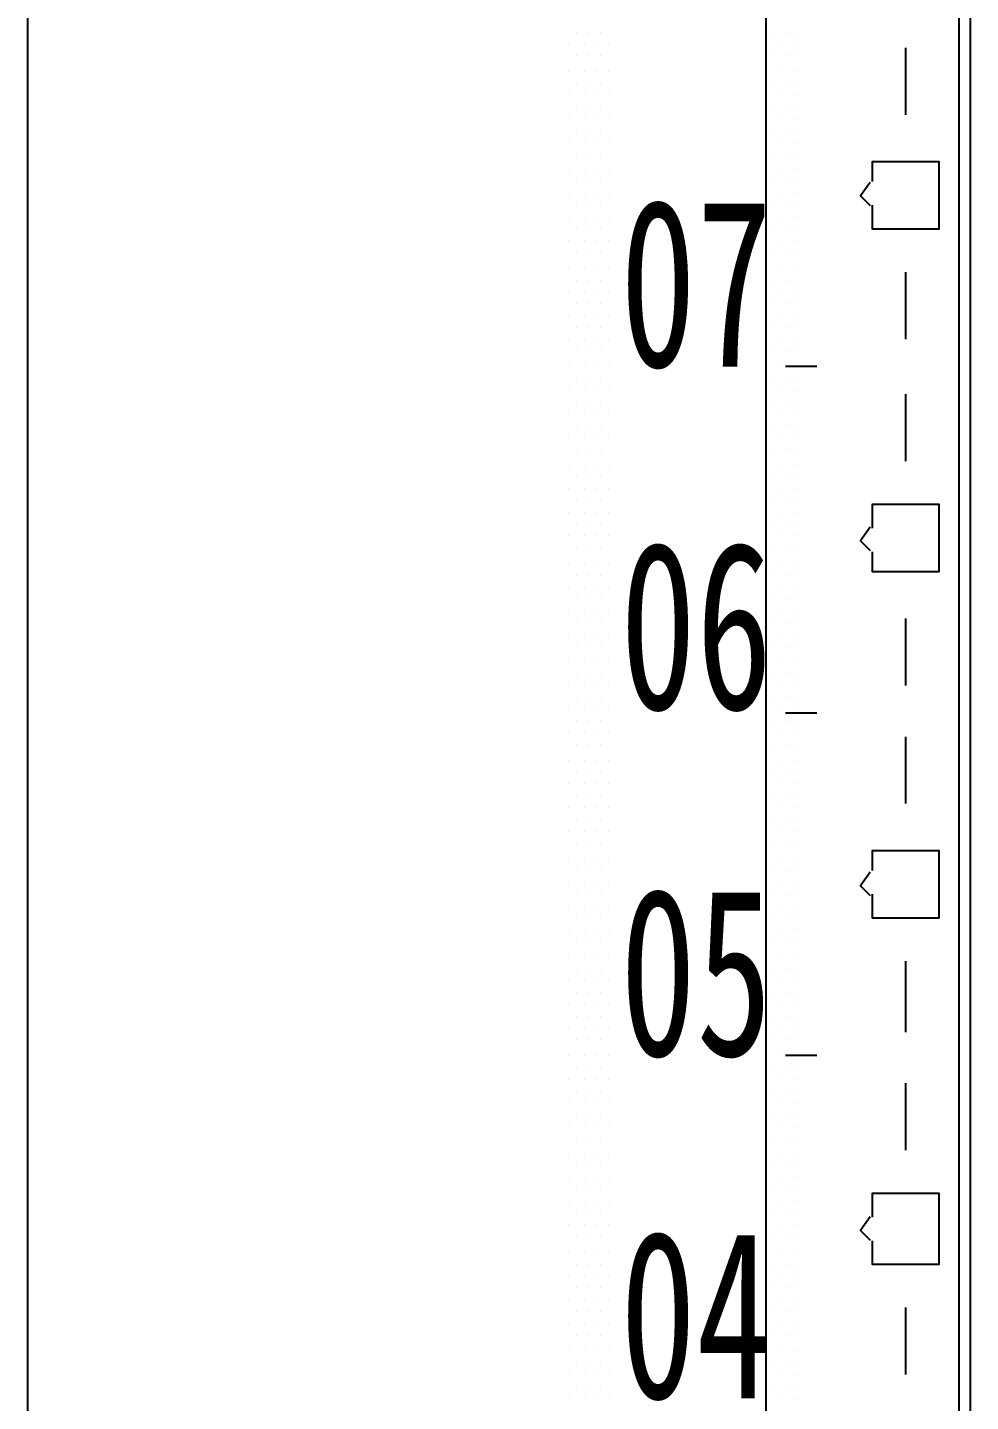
# Model space of a CAD drawing. Header units: metres. Extents: x 17 to 1264, y 17 to 859.
# Drawn here: x 87.8 to 122.2, y 170.4 to 220.6 of the extents above; entities that cross this region are included whole.
import ezdxf

# ---------------------------------------------------------------- set-up
doc = ezdxf.new("R2010")
doc.units = ezdxf.units.M
for name, color, linetype in [('LINES', 7, 'Continuous'), ('POLYLINES', 4, 'Continuous'), ('TEXTS', 3, 'Continuous')]:
    doc.layers.add(name, color=color, linetype=linetype)

msp = doc.modelspace()

# ---------------------------------------------------------------- linework, layer by layer
at = {"layer": 'LINES'}
for p, q in [((87.762, 830.448), (87.762, 45.216)), ((87.762, 830.448), (87.762, 45.216)), ((122.25, 132.48), (122.25, 727.92)), ((107.85, 220.464), (107.85, 220.464)), ((108.282, 220.464), (108.282, 220.464)), ((108.714, 220.464), (108.714, 220.464)), ((115.05, 220.464), (115.05, 220.464)), ((115.482, 220.464), (115.482, 220.464)), ((115.914, 220.464), (115.914, 220.464)), ((107.562, 220.032), (107.562, 220.032)), ((108.138, 220.032), (108.138, 220.032)), ((108.57, 220.032), (108.57, 220.032)), ((109.002, 220.032), (109.002, 220.032)), ((114.762, 220.032), (114.762, 220.032)), ((115.338, 220.032), (115.338, 220.032)), ((115.77, 220.032), (115.77, 220.032)), ((119.874, 219.888), (119.874, 217.44)), ((107.85, 219.6), (107.85, 219.6)), ((108.282, 219.6), (108.282, 219.6)), ((108.714, 219.6), (108.714, 219.6)), ((115.05, 219.6), (115.05, 219.6)), ((115.482, 219.6), (115.482, 219.6)), ((115.914, 219.6), (115.914, 219.6)), ((107.562, 219.024), (107.562, 219.024)), ((108.138, 219.024), (108.138, 219.024)), ((108.57, 219.024), (108.57, 219.024)), ((109.002, 219.024), (109.002, 219.024)), ((114.762, 219.024), (114.762, 219.024)), ((115.338, 219.024), (115.338, 219.024)), ((115.77, 219.024), (115.77, 219.024)), ((107.562, 218.16), (107.562, 218.16)), ((107.85, 218.592), (107.85, 218.592)), ((108.138, 218.16), (108.138, 218.16)), ((108.282, 218.592), (108.282, 218.592)), ((108.57, 218.16), (108.57, 218.16)), ((108.714, 218.592), (108.714, 218.592)), ((109.002, 218.16), (109.002, 218.16)), ((114.762, 218.16), (114.762, 218.16)), ((115.05, 218.592), (115.05, 218.592)), ((115.338, 218.16), (115.338, 218.16)), ((115.482, 218.592), (115.482, 218.592)), ((115.77, 218.16), (115.77, 218.16)), ((115.914, 218.592), (115.914, 218.592)), ((107.85, 217.728), (107.85, 217.728)), ((108.282, 217.728), (108.282, 217.728)), ((108.714, 217.728), (108.714, 217.728)), ((115.05, 217.728), (115.05, 217.728)), ((115.482, 217.728), (115.482, 217.728)), ((115.914, 217.728), (115.914, 217.728)), ((107.562, 217.296), (107.562, 217.296)), ((108.138, 217.296), (108.138, 217.296)), ((108.57, 217.296), (108.57, 217.296)), ((109.002, 217.296), (109.002, 217.296)), ((114.762, 217.296), (114.762, 217.296)), ((115.338, 217.296), (115.338, 217.296)), ((115.77, 217.296), (115.77, 217.296)), ((107.85, 216.864), (107.85, 216.864)), ((108.282, 216.864), (108.282, 216.864)), ((108.714, 216.864), (108.714, 216.864)), ((115.05, 216.864), (115.05, 216.864)), ((115.482, 216.864), (115.482, 216.864)), ((115.914, 216.864), (115.914, 216.864)), ((107.562, 216.432), (107.562, 216.432)), ((108.138, 216.432), (108.138, 216.432)), ((108.57, 216.432), (108.57, 216.432)), ((109.002, 216.432), (109.002, 216.432)), ((114.762, 216.432), (114.762, 216.432)), ((115.338, 216.432), (115.338, 216.432)), ((115.77, 216.432), (115.77, 216.432)), ((107.85, 216), (107.85, 216)), ((108.282, 216), (108.282, 216)), ((108.714, 216), (108.714, 216)), ((115.05, 216), (115.05, 216)), ((115.482, 216), (115.482, 216)), ((115.914, 216), (115.914, 216)), ((107.562, 215.424), (107.562, 215.424)), ((108.138, 215.424), (108.138, 215.424)), ((108.57, 215.424), (108.57, 215.424)), ((109.002, 215.424), (109.002, 215.424)), ((114.762, 215.424), (114.762, 215.424)), ((115.338, 215.424), (115.338, 215.424)), ((115.77, 215.424), (115.77, 215.424)), ((107.85, 214.992), (107.85, 214.992)), ((108.282, 214.992), (108.282, 214.992)), ((108.714, 214.992), (108.714, 214.992)), ((115.05, 214.992), (115.05, 214.992)), ((115.482, 214.992), (115.482, 214.992)), ((115.914, 214.992), (115.914, 214.992)), ((107.562, 214.56), (107.562, 214.56)), ((107.85, 214.128), (107.85, 214.128)), ((108.138, 214.56), (108.138, 214.56)), ((108.282, 214.128), (108.282, 214.128)), ((108.57, 214.56), (108.57, 214.56)), ((108.714, 214.128), (108.714, 214.128)), ((109.002, 214.56), (109.002, 214.56)), ((114.762, 214.56), (114.762, 214.56)), ((115.05, 214.128), (115.05, 214.128)), ((115.338, 214.56), (115.338, 214.56)), ((115.482, 214.128), (115.482, 214.128)), ((115.77, 214.56), (115.77, 214.56)), ((115.914, 214.128), (115.914, 214.128)), ((107.562, 213.696), (107.562, 213.696)), ((108.138, 213.696), (108.138, 213.696)), ((108.57, 213.696), (108.57, 213.696)), ((109.002, 213.696), (109.002, 213.696)), ((114.762, 213.696), (114.762, 213.696)), ((115.338, 213.696), (115.338, 213.696)), ((115.77, 213.696), (115.77, 213.696)), ((107.85, 213.264), (107.85, 213.264)), ((108.282, 213.264), (108.282, 213.264)), ((108.714, 213.264), (108.714, 213.264)), ((115.05, 213.264), (115.05, 213.264)), ((115.482, 213.264), (115.482, 213.264)), ((115.914, 213.264), (115.914, 213.264)), ((107.562, 212.832), (107.562, 212.832)), ((108.138, 212.832), (108.138, 212.832)), ((108.57, 212.832), (108.57, 212.832)), ((109.002, 212.832), (109.002, 212.832)), ((114.762, 212.832), (114.762, 212.832)), ((115.338, 212.832), (115.338, 212.832)), ((115.77, 212.832), (115.77, 212.832)), ((107.85, 212.4), (107.85, 212.4)), ((108.282, 212.4), (108.282, 212.4)), ((108.714, 212.4), (108.714, 212.4)), ((115.05, 212.4), (115.05, 212.4)), ((115.482, 212.4), (115.482, 212.4)), ((115.914, 212.4), (115.914, 212.4)), ((107.562, 211.824), (107.562, 211.824)), ((108.138, 211.824), (108.138, 211.824)), ((108.57, 211.824), (108.57, 211.824)), ((109.002, 211.824), (109.002, 211.824)), ((114.762, 211.824), (114.762, 211.824)), ((115.338, 211.824), (115.338, 211.824)), ((115.77, 211.824), (115.77, 211.824)), ((119.874, 211.68), (119.874, 209.232)), ((107.85, 211.392), (107.85, 211.392)), ((108.282, 211.392), (108.282, 211.392)), ((108.714, 211.392), (108.714, 211.392)), ((115.05, 211.392), (115.05, 211.392)), ((115.482, 211.392), (115.482, 211.392)), ((115.914, 211.392), (115.914, 211.392)), ((107.562, 210.96), (107.562, 210.96)), ((108.138, 210.96), (108.138, 210.96)), ((108.57, 210.96), (108.57, 210.96)), ((109.002, 210.96), (109.002, 210.96)), ((114.762, 210.96), (114.762, 210.96)), ((115.338, 210.96), (115.338, 210.96)), ((115.77, 210.96), (115.77, 210.96)), ((107.562, 210.096), (107.562, 210.096)), ((107.85, 210.528), (107.85, 210.528)), ((108.138, 210.096), (108.138, 210.096)), ((108.282, 210.528), (108.282, 210.528)), ((108.57, 210.096), (108.57, 210.096)), ((108.714, 210.528), (108.714, 210.528)), ((109.002, 210.096), (109.002, 210.096)), ((114.762, 210.096), (114.762, 210.096)), ((115.05, 210.528), (115.05, 210.528)), ((115.338, 210.096), (115.338, 210.096)), ((115.482, 210.528), (115.482, 210.528)), ((115.77, 210.096), (115.77, 210.096)), ((115.914, 210.528), (115.914, 210.528)), ((107.85, 209.664), (107.85, 209.664)), ((108.282, 209.664), (108.282, 209.664)), ((108.714, 209.664), (108.714, 209.664)), ((115.05, 209.664), (115.05, 209.664)), ((115.482, 209.664), (115.482, 209.664)), ((115.914, 209.664), (115.914, 209.664)), ((107.562, 209.232), (107.562, 209.232)), ((108.138, 209.232), (108.138, 209.232)), ((108.57, 209.232), (108.57, 209.232)), ((109.002, 209.232), (109.002, 209.232)), ((114.762, 209.232), (114.762, 209.232)), ((115.338, 209.232), (115.338, 209.232)), ((115.77, 209.232), (115.77, 209.232)), ((107.85, 208.8), (107.85, 208.8)), ((108.282, 208.8), (108.282, 208.8)), ((108.714, 208.8), (108.714, 208.8)), ((115.05, 208.8), (115.05, 208.8)), ((115.482, 208.8), (115.482, 208.8)), ((115.914, 208.8), (115.914, 208.8)), ((107.562, 208.224), (107.562, 208.224)), ((108.138, 208.224), (108.138, 208.224)), ((108.57, 208.224), (108.57, 208.224)), ((109.002, 208.224), (109.002, 208.224)), ((114.762, 208.224), (114.762, 208.224)), ((115.338, 208.224), (115.338, 208.224)), ((116.634, 208.224), (115.482, 208.224)), ((116.634, 208.224), (115.482, 208.224)), ((116.634, 208.224), (115.482, 208.224)), ((116.634, 208.224), (115.482, 208.224)), ((115.77, 208.224), (115.77, 208.224)), ((107.85, 207.792), (107.85, 207.792)), ((108.282, 207.792), (108.282, 207.792)), ((108.714, 207.792), (108.714, 207.792)), ((115.05, 207.792), (115.05, 207.792)), ((115.482, 207.792), (115.482, 207.792)), ((115.914, 207.792), (115.914, 207.792)), ((107.562, 207.36), (107.562, 207.36)), ((108.138, 207.36), (108.138, 207.36)), ((108.57, 207.36), (108.57, 207.36)), ((109.002, 207.36), (109.002, 207.36)), ((114.762, 207.36), (114.762, 207.36)), ((115.338, 207.36), (115.338, 207.36)), ((115.77, 207.36), (115.77, 207.36)), ((119.874, 207.216), (119.874, 204.768)), ((107.85, 206.928), (107.85, 206.928)), ((108.282, 206.928), (108.282, 206.928)), ((108.714, 206.928), (108.714, 206.928)), ((115.05, 206.928), (115.05, 206.928)), ((115.482, 206.928), (115.482, 206.928)), ((115.914, 206.928), (115.914, 206.928)), ((107.562, 206.496), (107.562, 206.496)), ((107.85, 206.064), (107.85, 206.064)), ((108.138, 206.496), (108.138, 206.496)), ((108.282, 206.064), (108.282, 206.064)), ((108.57, 206.496), (108.57, 206.496)), ((108.714, 206.064), (108.714, 206.064)), ((109.002, 206.496), (109.002, 206.496)), ((114.762, 206.496), (114.762, 206.496)), ((115.05, 206.064), (115.05, 206.064)), ((115.338, 206.496), (115.338, 206.496)), ((115.482, 206.064), (115.482, 206.064)), ((115.77, 206.496), (115.77, 206.496)), ((115.914, 206.064), (115.914, 206.064)), ((107.562, 205.632), (107.562, 205.632)), ((108.138, 205.632), (108.138, 205.632)), ((108.57, 205.632), (108.57, 205.632)), ((109.002, 205.632), (109.002, 205.632)), ((114.762, 205.632), (114.762, 205.632)), ((115.338, 205.632), (115.338, 205.632)), ((115.77, 205.632), (115.77, 205.632)), ((107.85, 205.2), (107.85, 205.2)), ((108.282, 205.2), (108.282, 205.2)), ((108.714, 205.2), (108.714, 205.2)), ((115.05, 205.2), (115.05, 205.2)), ((115.482, 205.2), (115.482, 205.2)), ((115.914, 205.2), (115.914, 205.2)), ((107.562, 204.624), (107.562, 204.624)), ((108.138, 204.624), (108.138, 204.624)), ((108.57, 204.624), (108.57, 204.624)), ((109.002, 204.624), (109.002, 204.624)), ((114.762, 204.624), (114.762, 204.624)), ((115.338, 204.624), (115.338, 204.624)), ((115.77, 204.624), (115.77, 204.624)), ((107.85, 204.192), (107.85, 204.192)), ((108.282, 204.192), (108.282, 204.192)), ((108.714, 204.192), (108.714, 204.192)), ((115.05, 204.192), (115.05, 204.192)), ((115.482, 204.192), (115.482, 204.192)), ((115.914, 204.192), (115.914, 204.192)), ((107.562, 203.76), (107.562, 203.76)), ((108.138, 203.76), (108.138, 203.76)), ((108.57, 203.76), (108.57, 203.76)), ((109.002, 203.76), (109.002, 203.76)), ((114.762, 203.76), (114.762, 203.76)), ((115.338, 203.76), (115.338, 203.76)), ((115.77, 203.76), (115.77, 203.76)), ((107.85, 203.328), (107.85, 203.328)), ((108.282, 203.328), (108.282, 203.328)), ((108.714, 203.328), (108.714, 203.328)), ((115.05, 203.328), (115.05, 203.328)), ((115.482, 203.328), (115.482, 203.328)), ((115.914, 203.328), (115.914, 203.328)), ((107.562, 202.896), (107.562, 202.896)), ((108.138, 202.896), (108.138, 202.896)), ((108.57, 202.896), (108.57, 202.896)), ((109.002, 202.896), (109.002, 202.896)), ((114.762, 202.896), (114.762, 202.896)), ((115.338, 202.896), (115.338, 202.896)), ((115.77, 202.896), (115.77, 202.896)), ((107.562, 202.032), (107.562, 202.032)), ((107.85, 202.464), (107.85, 202.464)), ((108.138, 202.032), (108.138, 202.032)), ((108.282, 202.464), (108.282, 202.464)), ((108.57, 202.032), (108.57, 202.032)), ((108.714, 202.464), (108.714, 202.464)), ((109.002, 202.032), (109.002, 202.032)), ((114.762, 202.032), (114.762, 202.032)), ((115.05, 202.464), (115.05, 202.464)), ((115.338, 202.032), (115.338, 202.032)), ((115.482, 202.464), (115.482, 202.464)), ((115.77, 202.032), (115.77, 202.032)), ((115.914, 202.464), (115.914, 202.464)), ((107.85, 201.6), (107.85, 201.6)), ((108.282, 201.6), (108.282, 201.6)), ((108.714, 201.6), (108.714, 201.6)), ((115.05, 201.6), (115.05, 201.6)), ((115.482, 201.6), (115.482, 201.6)), ((115.914, 201.6), (115.914, 201.6)), ((107.562, 201.024), (107.562, 201.024)), ((108.138, 201.024), (108.138, 201.024)), ((108.57, 201.024), (108.57, 201.024)), ((109.002, 201.024), (109.002, 201.024)), ((114.762, 201.024), (114.762, 201.024)), ((115.338, 201.024), (115.338, 201.024)), ((115.77, 201.024), (115.77, 201.024)), ((107.85, 200.592), (107.85, 200.592)), ((108.282, 200.592), (108.282, 200.592)), ((108.714, 200.592), (108.714, 200.592)), ((115.05, 200.592), (115.05, 200.592)), ((115.482, 200.592), (115.482, 200.592)), ((115.914, 200.592), (115.914, 200.592)), ((107.562, 200.16), (107.562, 200.16)), ((108.138, 200.16), (108.138, 200.16)), ((108.57, 200.16), (108.57, 200.16)), ((109.002, 200.16), (109.002, 200.16)), ((114.762, 200.16), (114.762, 200.16)), ((115.338, 200.16), (115.338, 200.16)), ((115.77, 200.16), (115.77, 200.16)), ((107.85, 199.728), (107.85, 199.728)), ((108.282, 199.728), (108.282, 199.728)), ((108.714, 199.728), (108.714, 199.728)), ((115.05, 199.728), (115.05, 199.728)), ((115.482, 199.728), (115.482, 199.728)), ((115.914, 199.728), (115.914, 199.728)), ((107.562, 199.296), (107.562, 199.296)), ((108.138, 199.296), (108.138, 199.296)), ((108.57, 199.296), (108.57, 199.296)), ((109.002, 199.296), (109.002, 199.296)), ((114.762, 199.296), (114.762, 199.296)), ((115.338, 199.296), (115.338, 199.296)), ((115.77, 199.296), (115.77, 199.296)), ((107.85, 198.864), (107.85, 198.864)), ((108.282, 198.864), (108.282, 198.864)), ((108.714, 198.864), (108.714, 198.864)), ((115.05, 198.864), (115.05, 198.864)), ((115.482, 198.864), (115.482, 198.864)), ((115.914, 198.864), (115.914, 198.864)), ((119.874, 199.008), (119.874, 196.56)), ((107.562, 198.432), (107.562, 198.432)), ((108.138, 198.432), (108.138, 198.432)), ((108.57, 198.432), (108.57, 198.432)), ((109.002, 198.432), (109.002, 198.432)), ((114.762, 198.432), (114.762, 198.432)), ((115.338, 198.432), (115.338, 198.432)), ((115.77, 198.432), (115.77, 198.432)), ((107.85, 198), (107.85, 198)), ((108.282, 198), (108.282, 198)), ((108.714, 198), (108.714, 198)), ((115.05, 198), (115.05, 198)), ((115.482, 198), (115.482, 198)), ((115.914, 198), (115.914, 198)), ((107.562, 197.424), (107.562, 197.424)), ((108.138, 197.424), (108.138, 197.424)), ((108.57, 197.424), (108.57, 197.424)), ((109.002, 197.424), (109.002, 197.424)), ((114.762, 197.424), (114.762, 197.424)), ((115.338, 197.424), (115.338, 197.424)), ((115.77, 197.424), (115.77, 197.424)), ((107.562, 196.56), (107.562, 196.56)), ((107.85, 196.992), (107.85, 196.992)), ((108.138, 196.56), (108.138, 196.56)), ((108.282, 196.992), (108.282, 196.992)), ((108.57, 196.56), (108.57, 196.56)), ((108.714, 196.992), (108.714, 196.992)), ((109.002, 196.56), (109.002, 196.56)), ((114.762, 196.56), (114.762, 196.56)), ((115.05, 196.992), (115.05, 196.992)), ((115.338, 196.56), (115.338, 196.56)), ((115.482, 196.992), (115.482, 196.992)), ((115.77, 196.56), (115.77, 196.56)), ((115.914, 196.992), (115.914, 196.992)), ((107.85, 196.128), (107.85, 196.128)), ((108.282, 196.128), (108.282, 196.128)), ((108.714, 196.128), (108.714, 196.128)), ((115.05, 196.128), (115.05, 196.128)), ((115.482, 196.128), (115.482, 196.128)), ((115.914, 196.128), (115.914, 196.128)), ((107.562, 195.696), (107.562, 195.696)), ((108.138, 195.696), (108.138, 195.696)), ((108.57, 195.696), (108.57, 195.696)), ((109.002, 195.696), (109.002, 195.696)), ((114.762, 195.696), (114.762, 195.696)), ((115.338, 195.696), (115.338, 195.696)), ((116.634, 195.552), (115.482, 195.552)), ((116.634, 195.552), (115.482, 195.552)), ((116.634, 195.552), (115.482, 195.552)), ((116.634, 195.552), (115.482, 195.552)), ((115.77, 195.696), (115.77, 195.696)), ((107.85, 195.264), (107.85, 195.264)), ((108.282, 195.264), (108.282, 195.264)), ((108.714, 195.264), (108.714, 195.264)), ((115.05, 195.264), (115.05, 195.264)), ((115.482, 195.264), (115.482, 195.264)), ((115.914, 195.264), (115.914, 195.264)), ((107.562, 194.832), (107.562, 194.832)), ((108.138, 194.832), (108.138, 194.832)), ((108.57, 194.832), (108.57, 194.832)), ((109.002, 194.832), (109.002, 194.832)), ((114.762, 194.832), (114.762, 194.832)), ((115.338, 194.832), (115.338, 194.832)), ((115.77, 194.832), (115.77, 194.832)), ((119.874, 194.688), (119.874, 192.24)), ((107.85, 194.4), (107.85, 194.4)), ((108.282, 194.4), (108.282, 194.4)), ((108.714, 194.4), (108.714, 194.4)), ((115.05, 194.4), (115.05, 194.4)), ((115.482, 194.4), (115.482, 194.4)), ((115.914, 194.4), (115.914, 194.4)), ((107.562, 193.824), (107.562, 193.824)), ((108.138, 193.824), (108.138, 193.824)), ((108.57, 193.824), (108.57, 193.824)), ((109.002, 193.824), (109.002, 193.824)), ((114.762, 193.824), (114.762, 193.824)), ((115.338, 193.824), (115.338, 193.824)), ((115.77, 193.824), (115.77, 193.824)), ((107.85, 193.392), (107.85, 193.392)), ((108.282, 193.392), (108.282, 193.392)), ((108.714, 193.392), (108.714, 193.392)), ((115.05, 193.392), (115.05, 193.392)), ((115.482, 193.392), (115.482, 193.392)), ((115.914, 193.392), (115.914, 193.392)), ((107.562, 192.96), (107.562, 192.96)), ((107.85, 192.528), (107.85, 192.528)), ((108.138, 192.96), (108.138, 192.96)), ((108.282, 192.528), (108.282, 192.528)), ((108.57, 192.96), (108.57, 192.96)), ((108.714, 192.528), (108.714, 192.528)), ((109.002, 192.96), (109.002, 192.96)), ((114.762, 192.96), (114.762, 192.96)), ((115.05, 192.528), (115.05, 192.528)), ((115.338, 192.96), (115.338, 192.96)), ((115.482, 192.528), (115.482, 192.528)), ((115.77, 192.96), (115.77, 192.96)), ((115.914, 192.528), (115.914, 192.528)), ((107.562, 192.096), (107.562, 192.096)), ((108.138, 192.096), (108.138, 192.096)), ((108.57, 192.096), (108.57, 192.096)), ((109.002, 192.096), (109.002, 192.096)), ((114.762, 192.096), (114.762, 192.096)), ((115.338, 192.096), (115.338, 192.096)), ((115.77, 192.096), (115.77, 192.096)), ((107.85, 191.664), (107.85, 191.664)), ((108.282, 191.664), (108.282, 191.664)), ((108.714, 191.664), (108.714, 191.664)), ((115.05, 191.664), (115.05, 191.664)), ((115.482, 191.664), (115.482, 191.664)), ((115.914, 191.664), (115.914, 191.664)), ((107.562, 191.232), (107.562, 191.232)), ((108.138, 191.232), (108.138, 191.232)), ((108.57, 191.232), (108.57, 191.232)), ((109.002, 191.232), (109.002, 191.232)), ((114.762, 191.232), (114.762, 191.232)), ((115.338, 191.232), (115.338, 191.232)), ((115.77, 191.232), (115.77, 191.232)), ((107.85, 190.8), (107.85, 190.8)), ((108.282, 190.8), (108.282, 190.8)), ((108.714, 190.8), (108.714, 190.8)), ((115.05, 190.8), (115.05, 190.8)), ((115.482, 190.8), (115.482, 190.8)), ((115.914, 190.8), (115.914, 190.8)), ((107.562, 190.224), (107.562, 190.224)), ((108.138, 190.224), (108.138, 190.224)), ((108.57, 190.224), (108.57, 190.224)), ((109.002, 190.224), (109.002, 190.224)), ((114.762, 190.224), (114.762, 190.224)), ((115.338, 190.224), (115.338, 190.224)), ((115.77, 190.224), (115.77, 190.224)), ((107.85, 189.792), (107.85, 189.792)), ((108.282, 189.792), (108.282, 189.792)), ((108.714, 189.792), (108.714, 189.792)), ((115.05, 189.792), (115.05, 189.792)), ((115.482, 189.792), (115.482, 189.792)), ((115.914, 189.792), (115.914, 189.792)), ((107.562, 189.36), (107.562, 189.36)), ((108.138, 189.36), (108.138, 189.36)), ((108.57, 189.36), (108.57, 189.36)), ((109.002, 189.36), (109.002, 189.36)), ((114.762, 189.36), (114.762, 189.36)), ((115.338, 189.36), (115.338, 189.36)), ((115.77, 189.36), (115.77, 189.36)), ((107.562, 188.496), (107.562, 188.496)), ((107.85, 188.928), (107.85, 188.928)), ((108.138, 188.496), (108.138, 188.496)), ((108.282, 188.928), (108.282, 188.928)), ((108.57, 188.496), (108.57, 188.496)), ((108.714, 188.928), (108.714, 188.928)), ((109.002, 188.496), (109.002, 188.496)), ((114.762, 188.496), (114.762, 188.496)), ((115.05, 188.928), (115.05, 188.928)), ((115.338, 188.496), (115.338, 188.496)), ((115.482, 188.928), (115.482, 188.928)), ((115.77, 188.496), (115.77, 188.496)), ((115.914, 188.928), (115.914, 188.928)), ((107.85, 188.064), (107.85, 188.064)), ((108.282, 188.064), (108.282, 188.064)), ((108.714, 188.064), (108.714, 188.064)), ((115.05, 188.064), (115.05, 188.064)), ((115.482, 188.064), (115.482, 188.064)), ((115.914, 188.064), (115.914, 188.064)), ((107.562, 187.632), (107.562, 187.632)), ((108.138, 187.632), (108.138, 187.632)), ((108.57, 187.632), (108.57, 187.632)), ((109.002, 187.632), (109.002, 187.632)), ((114.762, 187.632), (114.762, 187.632)), ((115.338, 187.632), (115.338, 187.632)), ((115.77, 187.632), (115.77, 187.632)), ((107.85, 187.2), (107.85, 187.2)), ((108.282, 187.2), (108.282, 187.2)), ((108.714, 187.2), (108.714, 187.2)), ((115.05, 187.2), (115.05, 187.2)), ((115.482, 187.2), (115.482, 187.2)), ((115.914, 187.2), (115.914, 187.2)), ((107.562, 186.624), (107.562, 186.624)), ((108.138, 186.624), (108.138, 186.624)), ((108.57, 186.624), (108.57, 186.624)), ((109.002, 186.624), (109.002, 186.624)), ((114.762, 186.624), (114.762, 186.624)), ((115.338, 186.624), (115.338, 186.624)), ((115.77, 186.624), (115.77, 186.624)), ((119.874, 186.48), (119.874, 183.888)), ((107.85, 186.192), (107.85, 186.192)), ((108.282, 186.192), (108.282, 186.192)), ((108.714, 186.192), (108.714, 186.192)), ((115.05, 186.192), (115.05, 186.192)), ((115.482, 186.192), (115.482, 186.192)), ((115.914, 186.192), (115.914, 186.192)), ((107.562, 185.76), (107.562, 185.76)), ((108.138, 185.76), (108.138, 185.76)), ((108.57, 185.76), (108.57, 185.76)), ((109.002, 185.76), (109.002, 185.76)), ((114.762, 185.76), (114.762, 185.76)), ((115.338, 185.76), (115.338, 185.76)), ((115.77, 185.76), (115.77, 185.76)), ((107.85, 185.328), (107.85, 185.328)), ((108.282, 185.328), (108.282, 185.328)), ((108.714, 185.328), (108.714, 185.328)), ((115.05, 185.328), (115.05, 185.328)), ((115.482, 185.328), (115.482, 185.328)), ((115.914, 185.328), (115.914, 185.328)), ((107.562, 184.896), (107.562, 184.896)), ((107.85, 184.464), (107.85, 184.464)), ((108.138, 184.896), (108.138, 184.896)), ((108.282, 184.464), (108.282, 184.464)), ((108.57, 184.896), (108.57, 184.896)), ((108.714, 184.464), (108.714, 184.464)), ((109.002, 184.896), (109.002, 184.896)), ((114.762, 184.896), (114.762, 184.896)), ((115.05, 184.464), (115.05, 184.464)), ((115.338, 184.896), (115.338, 184.896)), ((115.482, 184.464), (115.482, 184.464)), ((115.77, 184.896), (115.77, 184.896)), ((115.914, 184.464), (115.914, 184.464)), ((107.562, 184.032), (107.562, 184.032)), ((108.138, 184.032), (108.138, 184.032)), ((108.57, 184.032), (108.57, 184.032)), ((109.002, 184.032), (109.002, 184.032)), ((114.762, 184.032), (114.762, 184.032)), ((115.338, 184.032), (115.338, 184.032)), ((115.77, 184.032), (115.77, 184.032)), ((107.85, 183.6), (107.85, 183.6)), ((108.282, 183.6), (108.282, 183.6)), ((108.714, 183.6), (108.714, 183.6)), ((115.05, 183.6), (115.05, 183.6)), ((115.482, 183.6), (115.482, 183.6)), ((115.914, 183.6), (115.914, 183.6)), ((107.562, 183.024), (107.562, 183.024)), ((108.138, 183.024), (108.138, 183.024)), ((108.57, 183.024), (108.57, 183.024)), ((109.002, 183.024), (109.002, 183.024)), ((114.762, 183.024), (114.762, 183.024)), ((115.338, 183.024), (115.338, 183.024)), ((116.634, 183.024), (115.482, 183.024)), ((116.634, 183.024), (115.482, 183.024)), ((116.634, 183.024), (115.482, 183.024)), ((116.634, 183.024), (115.482, 183.024)), ((115.77, 183.024), (115.77, 183.024)), ((107.85, 182.592), (107.85, 182.592)), ((108.282, 182.592), (108.282, 182.592)), ((108.714, 182.592), (108.714, 182.592)), ((115.05, 182.592), (115.05, 182.592)), ((115.482, 182.592), (115.482, 182.592)), ((115.914, 182.592), (115.914, 182.592)), ((107.562, 182.16), (107.562, 182.16)), ((108.138, 182.16), (108.138, 182.16)), ((108.57, 182.16), (108.57, 182.16)), ((109.002, 182.16), (109.002, 182.16)), ((114.762, 182.16), (114.762, 182.16)), ((115.338, 182.16), (115.338, 182.16)), ((115.77, 182.16), (115.77, 182.16)), ((119.874, 182.016), (119.874, 179.568)), ((107.85, 181.728), (107.85, 181.728)), ((108.282, 181.728), (108.282, 181.728)), ((108.714, 181.728), (108.714, 181.728)), ((115.05, 181.728), (115.05, 181.728)), ((115.482, 181.728), (115.482, 181.728)), ((115.914, 181.728), (115.914, 181.728)), ((107.562, 181.296), (107.562, 181.296)), ((108.138, 181.296), (108.138, 181.296)), ((108.57, 181.296), (108.57, 181.296)), ((109.002, 181.296), (109.002, 181.296)), ((114.762, 181.296), (114.762, 181.296)), ((115.338, 181.296), (115.338, 181.296)), ((115.77, 181.296), (115.77, 181.296)), ((107.562, 180.432), (107.562, 180.432)), ((107.85, 180.864), (107.85, 180.864)), ((108.138, 180.432), (108.138, 180.432)), ((108.282, 180.864), (108.282, 180.864)), ((108.57, 180.432), (108.57, 180.432)), ((108.714, 180.864), (108.714, 180.864)), ((109.002, 180.432), (109.002, 180.432)), ((114.762, 180.432), (114.762, 180.432)), ((115.05, 180.864), (115.05, 180.864)), ((115.338, 180.432), (115.338, 180.432)), ((115.482, 180.864), (115.482, 180.864)), ((115.77, 180.432), (115.77, 180.432)), ((115.914, 180.864), (115.914, 180.864)), ((107.85, 180), (107.85, 180)), ((108.282, 180), (108.282, 180)), ((108.714, 180), (108.714, 180)), ((115.05, 180), (115.05, 180)), ((115.482, 180), (115.482, 180)), ((115.914, 180), (115.914, 180)), ((107.562, 179.424), (107.562, 179.424)), ((108.138, 179.424), (108.138, 179.424)), ((108.57, 179.424), (108.57, 179.424)), ((109.002, 179.424), (109.002, 179.424)), ((114.762, 179.424), (114.762, 179.424)), ((115.338, 179.424), (115.338, 179.424)), ((115.77, 179.424), (115.77, 179.424)), ((107.85, 178.992), (107.85, 178.992)), ((108.282, 178.992), (108.282, 178.992)), ((108.714, 178.992), (108.714, 178.992)), ((115.05, 178.992), (115.05, 178.992)), ((115.482, 178.992), (115.482, 178.992)), ((115.914, 178.992), (115.914, 178.992)), ((107.562, 178.56), (107.562, 178.56)), ((108.138, 178.56), (108.138, 178.56)), ((108.57, 178.56), (108.57, 178.56)), ((109.002, 178.56), (109.002, 178.56)), ((114.762, 178.56), (114.762, 178.56)), ((115.338, 178.56), (115.338, 178.56)), ((115.77, 178.56), (115.77, 178.56)), ((107.85, 178.128), (107.85, 178.128)), ((108.282, 178.128), (108.282, 178.128)), ((108.714, 178.128), (108.714, 178.128)), ((115.05, 178.128), (115.05, 178.128)), ((115.482, 178.128), (115.482, 178.128)), ((115.914, 178.128), (115.914, 178.128)), ((107.562, 177.696), (107.562, 177.696)), ((108.138, 177.696), (108.138, 177.696)), ((108.57, 177.696), (108.57, 177.696)), ((109.002, 177.696), (109.002, 177.696)), ((114.762, 177.696), (114.762, 177.696)), ((115.338, 177.696), (115.338, 177.696)), ((115.77, 177.696), (115.77, 177.696)), ((107.85, 177.264), (107.85, 177.264)), ((108.282, 177.264), (108.282, 177.264)), ((108.714, 177.264), (108.714, 177.264)), ((115.05, 177.264), (115.05, 177.264)), ((115.482, 177.264), (115.482, 177.264)), ((115.914, 177.264), (115.914, 177.264)), ((107.562, 176.832), (107.562, 176.832)), ((107.85, 176.4), (107.85, 176.4)), ((108.138, 176.832), (108.138, 176.832)), ((108.282, 176.4), (108.282, 176.4)), ((108.57, 176.832), (108.57, 176.832)), ((108.714, 176.4), (108.714, 176.4)), ((109.002, 176.832), (109.002, 176.832)), ((114.762, 176.832), (114.762, 176.832)), ((115.05, 176.4), (115.05, 176.4)), ((115.338, 176.832), (115.338, 176.832)), ((115.482, 176.4), (115.482, 176.4)), ((115.77, 176.832), (115.77, 176.832)), ((115.914, 176.4), (115.914, 176.4)), ((107.562, 175.824), (107.562, 175.824)), ((108.138, 175.824), (108.138, 175.824)), ((108.57, 175.824), (108.57, 175.824)), ((109.002, 175.824), (109.002, 175.824)), ((114.762, 175.824), (114.762, 175.824)), ((115.338, 175.824), (115.338, 175.824)), ((115.77, 175.824), (115.77, 175.824)), ((107.562, 174.96), (107.562, 174.96)), ((107.85, 175.392), (107.85, 175.392)), ((108.138, 174.96), (108.138, 174.96)), ((108.282, 175.392), (108.282, 175.392)), ((108.57, 174.96), (108.57, 174.96)), ((108.714, 175.392), (108.714, 175.392)), ((109.002, 174.96), (109.002, 174.96)), ((114.762, 174.96), (114.762, 174.96)), ((115.05, 175.392), (115.05, 175.392)), ((115.338, 174.96), (115.338, 174.96)), ((115.482, 175.392), (115.482, 175.392)), ((115.77, 174.96), (115.77, 174.96)), ((115.914, 175.392), (115.914, 175.392)), ((107.85, 174.528), (107.85, 174.528)), ((108.282, 174.528), (108.282, 174.528)), ((108.714, 174.528), (108.714, 174.528)), ((115.05, 174.528), (115.05, 174.528)), ((115.482, 174.528), (115.482, 174.528)), ((115.914, 174.528), (115.914, 174.528)), ((107.562, 174.096), (107.562, 174.096)), ((108.138, 174.096), (108.138, 174.096)), ((108.57, 174.096), (108.57, 174.096)), ((109.002, 174.096), (109.002, 174.096)), ((114.762, 174.096), (114.762, 174.096)), ((115.338, 174.096), (115.338, 174.096)), ((115.77, 174.096), (115.77, 174.096)), ((107.85, 173.664), (107.85, 173.664)), ((108.282, 173.664), (108.282, 173.664)), ((108.714, 173.664), (108.714, 173.664)), ((115.05, 173.664), (115.05, 173.664)), ((115.482, 173.664), (115.482, 173.664)), ((115.914, 173.664), (115.914, 173.664)), ((119.874, 173.808), (119.874, 171.36)), ((107.562, 173.232), (107.562, 173.232)), ((108.138, 173.232), (108.138, 173.232)), ((108.57, 173.232), (108.57, 173.232)), ((109.002, 173.232), (109.002, 173.232)), ((114.762, 173.232), (114.762, 173.232)), ((115.338, 173.232), (115.338, 173.232)), ((115.77, 173.232), (115.77, 173.232)), ((107.85, 172.8), (107.85, 172.8)), ((108.282, 172.8), (108.282, 172.8)), ((108.714, 172.8), (108.714, 172.8)), ((115.05, 172.8), (115.05, 172.8)), ((115.482, 172.8), (115.482, 172.8)), ((115.914, 172.8), (115.914, 172.8)), ((107.562, 172.224), (107.562, 172.224)), ((108.138, 172.224), (108.138, 172.224)), ((108.57, 172.224), (108.57, 172.224)), ((109.002, 172.224), (109.002, 172.224)), ((114.762, 172.224), (114.762, 172.224)), ((115.338, 172.224), (115.338, 172.224)), ((115.77, 172.224), (115.77, 172.224)), ((107.85, 171.792), (107.85, 171.792)), ((108.282, 171.792), (108.282, 171.792)), ((108.714, 171.792), (108.714, 171.792)), ((115.05, 171.792), (115.05, 171.792)), ((115.482, 171.792), (115.482, 171.792)), ((115.914, 171.792), (115.914, 171.792)), ((107.562, 171.36), (107.562, 171.36)), ((107.85, 170.928), (107.85, 170.928)), ((108.138, 171.36), (108.138, 171.36)), ((108.282, 170.928), (108.282, 170.928)), ((108.57, 171.36), (108.57, 171.36)), ((108.714, 170.928), (108.714, 170.928)), ((109.002, 171.36), (109.002, 171.36)), ((114.762, 171.36), (114.762, 171.36)), ((115.05, 170.928), (115.05, 170.928)), ((115.338, 171.36), (115.338, 171.36)), ((115.482, 170.928), (115.482, 170.928)), ((115.77, 171.36), (115.77, 171.36)), ((115.914, 170.928), (115.914, 170.928)), ((107.562, 170.496), (107.562, 170.496)), ((108.138, 170.496), (108.138, 170.496)), ((108.57, 170.496), (108.57, 170.496)), ((109.002, 170.496), (109.002, 170.496)), ((114.762, 170.496), (114.762, 170.496)), ((115.338, 170.496), (115.338, 170.496)), ((115.77, 170.496), (115.77, 170.496))]:
    msp.add_line(p, q, dxfattribs=at)
at = {"layer": 'POLYLINES'}
for points in [[(114.762, 727.92), (114.762, 585.936), (114.762, 132.48)], [(121.818, 710.64), (121.818, 571.536), (121.818, 132.48)], [(118.65, 214.128), (118.65, 213.264), (121.098, 213.264), (121.098, 215.712), (118.65, 215.712), (118.65, 214.992)], [(118.585, 214.963), (118.231, 214.466), (118.585, 214.114)], [(118.65, 201.456), (118.65, 200.736), (121.098, 200.736), (121.098, 203.184), (118.65, 203.184), (118.65, 202.32)], [(118.585, 202.35), (118.231, 201.853), (118.585, 201.499)], [(118.65, 188.928), (118.65, 188.064), (121.098, 188.064), (121.098, 190.512), (118.65, 190.512), (118.65, 189.792)], [(118.585, 189.736), (118.231, 189.239), (118.585, 188.886)], [(118.65, 176.256), (118.65, 175.392), (121.098, 175.392), (121.098, 177.984), (118.65, 177.984), (118.65, 177.12)], [(118.585, 177.123), (118.231, 176.626), (118.585, 176.272)]]:
    msp.add_lwpolyline(points, dxfattribs=at)

# ---------------------------------------------------------------- texts
at = {"layer": 'TEXTS', "width": 0.666667}
for s, p in [('07', (109.434, 208.223)), ('06', (109.434, 195.695)), ('05', (109.434, 183.023)), ('04', (109.434, 170.495))]:
    msp.add_text(s, height=6.1343, dxfattribs=at).set_placement(p)

doc.saveas('drawing.dxf')
